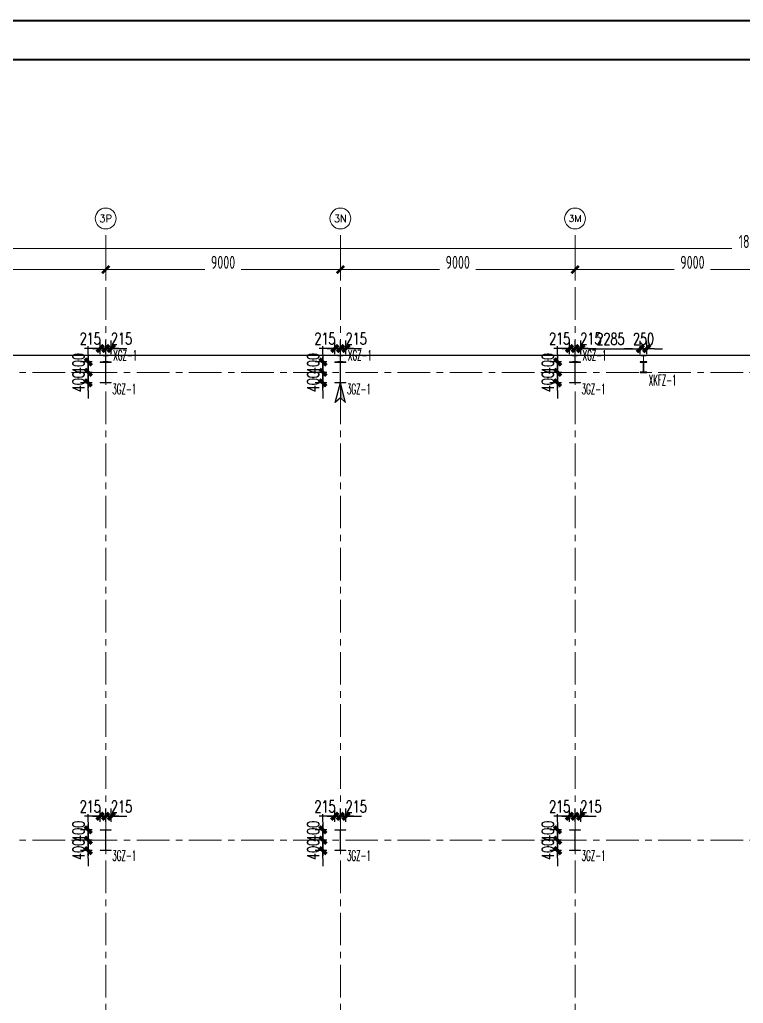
# Model space of a CAD drawing. Extents: x -1201378 to 2367219, y -619313 to 244905.
# Drawn here: x 95943 to 123695, y -207656 to -169915 of the extents above; entities that cross this region are included whole.
import ezdxf
from ezdxf.enums import TextEntityAlignment as Align

# ---------------------------------------------------------------- set-up
doc = ezdxf.new("R2010")
doc.units = 0
doc.header["$LTSCALE"] = 1000
doc.linetypes.add('CENTER', pattern=[2, 1.25, -0.25, 0.25, -0.25])
doc.linetypes.add('HIDDEN', pattern=[0.375, 0.25, -0.125])
doc.layers.get('0').update_dxf_attribs({"linetype": 'CONTINUOUS'})
doc.layers.get('Defpoints').update_dxf_attribs({"linetype": 'CONTINUOUS'})
for name, color, linetype in [('0-cxFrame', 155, 'CONTINUOUS'), ('A-AXIS-DP', 126, 'CONTINUOUS'), ('A-WINDOW', 140, 'CONTINUOUS'), ('S-CJGC', 5, 'CONTINUOUS'), ('S-DIMZ', 115, 'CONTINUOUS'), ('S-SGJ', 21, 'CONTINUOUS'), ('S-SHAPE2', 165, 'HIDDEN')]:
    doc.layers.add(name, color=color, linetype=linetype)
for name, color, linetype, lineweight in [('0-cxText', 131, 'CONTINUOUS', 25), ('S-axis', 111, 'CONTINUOUS', 0), ('S-col', 2, 'CONTINUOUS', 0), ('S-dote', 5, 'CENTER', 0)]:
    doc.layers.add(name, color=color, linetype=linetype, lineweight=lineweight)
doc.styles.add('_TCH_AXIS', font='COMPLEX', dxfattribs={"bigfont": 'GBCBIG'})
doc.styles.add('cx_tuming', font='simhei.ttf')
doc.styles.add('cx_tuqian1', font='')
doc.styles.add('SS1', font='tj-romans1.shx', dxfattribs={"width": 0.7, "bigfont": 'tj-hztxt1.shx'})
doc.styles.add('TSSD_Dimension', font='tssdeng.shx', dxfattribs={"width": 0.7, "bigfont": 'hztxt.shx'})
doc.styles.add('黑体', font='simhei.ttf', dxfattribs={"width": 0.8})
doc.styles.get('cx_tuqian1').set_extended_font_data('SimSun')
doc.dimstyles.new('S-150-ARCHI', dxfattribs={"dimscale": 150, "dimtxt": 3, "dimasz": 2, "dimexe": 2, "dimexo": 2, "dimgap": 1, "dimtad": 1, "dimdec": 0, "dimzin": 0, "dimdsep": 46, "dimtxsty": 'SS1', "dimblk1": 'TT', "dimblk2": 'TT', "dimsah": 1, "dimcen": 1, "dimclrd": 256, "dimclre": 256, "dimclrt": 256, "dimadec": 0, "dimazin": 0, "dimtfac": 1, "dimtdec": 0, "dimtix": 1, "dimtmove": 2, "dimatfit": 0, "dimldrblk": 'TT', "dimfxl": 2, "dimtolj": 1, "dimtzin": 0, "dimarcsym": 0})
doc.dimstyles.new('TSSD_200_200', dxfattribs={"dimtxt": 500, "dimasz": 200, "dimexe": 200, "dimexo": 500, "dimgap": 200, "dimtad": 1, "dimdec": 0, "dimzin": 0, "dimdsep": 46, "dimtxsty": 'TSSD_Dimension', "dimblk": 'ARCHTICK', "dimcen": 0, "dimdle": 200, "dimclrt": 7, "dimadec": 0, "dimazin": 0, "dimtfac": 1, "dimtdec": 0, "dimtix": 1, "dimtmove": 2, "dimatfit": 3, "dimfxl": 1, "dimtolj": 1, "dimtzin": 0, "dimarcsym": 0})

# ---------------------------------------------------------------- blocks, each defined once
blk = doc.blocks.new('w42343243')
at = {"layer": 'S-col'}
blk.add_lwpolyline([(-165069, 621020), (-164639, 621020), (-164639, 621002), (-164848, 621002), (-164848, 620238), (-164639, 620238), (-164639, 620220), (-165069, 620220), (-165069, 620238), (-164860, 620238), (-164860, 621002), (-165069, 621002)], close=True, dxfattribs=at)
blk = doc.blocks.new('42343')
at = {"layer": 'A-WINDOW'}
for p in [(-81000, 100), (-72000, 100), (-63000, 100), (-81000, -17850), (-72000, -17850), (-63000, -17850)]:
    blk.add_blockref('w42343243', p, dxfattribs=at)
blk = doc.blocks.new('_ArchTick')
at = {"color": 0, "linetype": 'ByBlock', "const_width": 0.5}
blk.add_lwpolyline([(-0.71, -0.71), (0.71, 0.71)], dxfattribs=at)
blk = doc.blocks.new('*D468')
at = {"layer": 'Defpoints', "color": 0, "transparency": 16777216}
for p in [(-200758, -279500), (-209758, -280358), (-200758, -280358)]:
    blk.add_point(p, dxfattribs=at)
at = {"layer": 'S-axis', "color": 0, "lineweight": -2, "transparency": 16777216}
for p, q in [((-209958, -279500), (-205957, -279500)), ((-209758, -279858), (-209758, -279300)), ((-200558, -279500), (-204560, -279500)), ((-200758, -279858), (-200758, -279300))]:
    blk.add_line(p, q, dxfattribs=at)
at = {"layer": 'S-axis', "color": 0, "lineweight": -2, "transparency": 16777216, "xscale": 200, "yscale": 200, "zscale": 200, "rotation": 180}
blk.add_blockref('_ArchTick', (-209758, -279500), dxfattribs=at)
at = {"layer": 'S-axis', "color": 0, "lineweight": -2, "transparency": 16777216, "xscale": 200, "yscale": 200, "zscale": 200}
blk.add_blockref('_ArchTick', (-200758, -279500), dxfattribs=at)
at = {"layer": 'S-axis', "color": 7, "transparency": 16777216, "insert": (-205258, -279225), "char_height": 500, "attachment_point": 5, "style": 'TSSD_Dimension'}
blk.add_mtext('\\A1;9000', dxfattribs=at)
blk = doc.blocks.new('*D469')
at = {"layer": 'Defpoints', "color": 0, "transparency": 16777216}
for p in [(-191758, -279500), (-200758, -280358), (-191758, -280358)]:
    blk.add_point(p, dxfattribs=at)
at = {"layer": 'S-axis', "color": 0, "lineweight": -2, "transparency": 16777216}
for p, q in [((-200958, -279500), (-196957, -279500)), ((-200758, -279858), (-200758, -279300)), ((-191558, -279500), (-195560, -279500)), ((-191758, -279858), (-191758, -279300))]:
    blk.add_line(p, q, dxfattribs=at)
at = {"layer": 'S-axis', "color": 0, "lineweight": -2, "transparency": 16777216, "xscale": 200, "yscale": 200, "zscale": 200, "rotation": 180}
blk.add_blockref('_ArchTick', (-200758, -279500), dxfattribs=at)
at = {"layer": 'S-axis', "color": 0, "lineweight": -2, "transparency": 16777216, "xscale": 200, "yscale": 200, "zscale": 200}
blk.add_blockref('_ArchTick', (-191758, -279500), dxfattribs=at)
at = {"layer": 'S-axis', "color": 7, "transparency": 16777216, "insert": (-196258, -279225), "char_height": 500, "attachment_point": 5, "style": 'TSSD_Dimension'}
blk.add_mtext('\\A1;9000', dxfattribs=at)
blk = doc.blocks.new('*D470')
at = {"layer": 'Defpoints', "color": 0, "transparency": 16777216}
for p in [(-182758, -279500), (-191758, -280358), (-182758, -280358)]:
    blk.add_point(p, dxfattribs=at)
at = {"layer": 'S-axis', "color": 0, "lineweight": -2, "transparency": 16777216}
for p, q in [((-191958, -279500), (-187957, -279500)), ((-191758, -279858), (-191758, -279300)), ((-182558, -279500), (-186560, -279500)), ((-182758, -279858), (-182758, -279300))]:
    blk.add_line(p, q, dxfattribs=at)
at = {"layer": 'S-axis', "color": 0, "lineweight": -2, "transparency": 16777216, "xscale": 200, "yscale": 200, "zscale": 200, "rotation": 180}
blk.add_blockref('_ArchTick', (-191758, -279500), dxfattribs=at)
at = {"layer": 'S-axis', "color": 0, "lineweight": -2, "transparency": 16777216, "xscale": 200, "yscale": 200, "zscale": 200}
blk.add_blockref('_ArchTick', (-182758, -279500), dxfattribs=at)
at = {"layer": 'S-axis', "color": 7, "transparency": 16777216, "insert": (-187258, -279225), "char_height": 500, "attachment_point": 5, "style": 'TSSD_Dimension'}
blk.add_mtext('\\A1;9000', dxfattribs=at)
blk = doc.blocks.new('*D471')
at = {"layer": 'Defpoints', "color": 0, "transparency": 16777216}
for p in [(-173758, -279500), (-182758, -280358), (-173758, -280358)]:
    blk.add_point(p, dxfattribs=at)
at = {"layer": 'S-axis', "color": 0, "lineweight": -2, "transparency": 16777216}
for p, q in [((-182958, -279500), (-178957, -279500)), ((-182758, -279858), (-182758, -279300)), ((-173558, -279500), (-177560, -279500)), ((-173758, -279858), (-173758, -279300))]:
    blk.add_line(p, q, dxfattribs=at)
at = {"layer": 'S-axis', "color": 0, "lineweight": -2, "transparency": 16777216, "xscale": 200, "yscale": 200, "zscale": 200, "rotation": 180}
blk.add_blockref('_ArchTick', (-182758, -279500), dxfattribs=at)
at = {"layer": 'S-axis', "color": 0, "lineweight": -2, "transparency": 16777216, "xscale": 200, "yscale": 200, "zscale": 200}
blk.add_blockref('_ArchTick', (-173758, -279500), dxfattribs=at)
at = {"layer": 'S-axis', "color": 7, "transparency": 16777216, "insert": (-178258, -279225), "char_height": 500, "attachment_point": 5, "style": 'TSSD_Dimension'}
blk.add_mtext('\\A1;9000', dxfattribs=at)
blk = doc.blocks.new('*D483')
at = {"layer": 'Defpoints', "color": 0, "transparency": 16777216}
for p in [(-82958, -278700), (-268658, -280258), (-82958, -280258)]:
    blk.add_point(p, dxfattribs=at)
at = {"layer": 'S-axis', "color": 0, "lineweight": -2, "transparency": 16777216}
for p, q in [((-268658, -279758), (-268658, -278500)), ((-82958, -279758), (-82958, -278500)), ((-268858, -278700), (-176749, -278700)), ((-82758, -278700), (-174868, -278700))]:
    blk.add_line(p, q, dxfattribs=at)
at = {"layer": 'S-axis', "color": 0, "lineweight": -2, "transparency": 16777216, "xscale": 200, "yscale": 200, "zscale": 200, "rotation": 180}
blk.add_blockref('_ArchTick', (-268658, -278700), dxfattribs=at)
at = {"layer": 'S-axis', "color": 0, "lineweight": -2, "transparency": 16777216, "xscale": 200, "yscale": 200, "zscale": 200}
blk.add_blockref('_ArchTick', (-82958, -278700), dxfattribs=at)
at = {"layer": 'S-axis', "color": 7, "transparency": 16777216, "insert": (-175808, -278425), "char_height": 500, "attachment_point": 5, "style": 'TSSD_Dimension'}
blk.add_mtext('\\A1;185700', dxfattribs=at)
blk = doc.blocks.new('TK22.A0 L(Dragon)')
at = {"layer": '0-cxFrame', "color": 7, "const_width": 0.5}
blk.add_lwpolyline([(0, 0), (-1486, 0), (-1486, 841), (0, 841)], close=True, dxfattribs=at)
at = {"layer": '0-cxFrame', "const_width": 0.5}
blk.add_lwpolyline([(-80, 10), (-1466, 10), (-1466, 831), (-80, 831)], close=True, dxfattribs=at)
at = {"style": '黑体', "flags": 4}
blk.add_attdef('图幅', text='', height=3.3, dxfattribs=at).set_placement((-40, 3), align=Align.RIGHT)
at = {"layer": '0-cxText', "flags": 4}
for tag, height, style, p in [('建设单位', 3.5, 'cx_tuming', (-45, 240)), ('项目名称', 3.5, 'cx_tuming', (-45, 210)), ('子项名称', 3.5, 'cx_tuming', (-45, 180)), ('工程编号', 3.3, 'cx_tuqian1', (-35, 165)), ('图名1', 3.5, 'cx_tuming', (-45, 87)), ('图名2', 3.5, 'cx_tuming', (-45, 79)), ('图名3', 3.5, 'cx_tuming', (-45, 71)), ('出图日期', 3.3, 'cx_tuqian1', (-39, 60)), ('专业', 3.3, 'cx_tuqian1', (-55, 52)), ('图号', 3.3, 'cx_tuqian1', (-55, 44)), ('版次', 3.3, 'cx_tuqian1', (-20, 44))]:
    blk.add_attdef(tag, text='', height=height, dxfattribs=dict(at, style=style)).set_placement(p, align=Align.MIDDLE)
at = {"layer": 'Defpoints', "color": 6, "flags": 4}
for tag, height, style, p in [('tufu', 3.3, '黑体', (-12, 12)), ('dwfname', 4, 'cx_tuqian1', (-80, 3))]:
    blk.add_attdef(tag, text='', height=height, dxfattribs=dict(at, style=style)).set_placement(p, align=Align.RIGHT)
blk = doc.blocks.new('TT')
blk.add_line((-0.97, 0), (0.97, 0))
at = {"const_width": 0.45}
blk.add_lwpolyline([(-0.44, -0.44), (0.44, 0.44)], dxfattribs=at)
blk = doc.blocks.new('*D4112')
at = {"layer": 'Defpoints', "color": 0, "transparency": 16777216}
for p in [(99242, -200480), (99242, -200998), (99457, -200998)]:
    blk.add_point(p, dxfattribs=at)
at = {"layer": 'S-DIMZ', "lineweight": -2, "transparency": 16777216}
for p, q in [((99242, -200698), (99242, -200180)), ((99457, -200698), (99457, -200180)), ((98942, -200480), (98642, -200480)), ((99457, -200480), (99242, -200480)), ((99757, -200480), (100057, -200480))]:
    blk.add_line(p, q, dxfattribs=at)
at = {"layer": 'S-DIMZ', "lineweight": -2, "transparency": 16777216, "xscale": 300, "yscale": 300, "zscale": 300}
blk.add_blockref('TT', (99242, -200480), dxfattribs=at)
at = {"layer": 'S-DIMZ', "lineweight": -2, "transparency": 16777216, "xscale": 300, "yscale": 300, "zscale": 300, "rotation": 180}
blk.add_blockref('TT', (99457, -200480), dxfattribs=at)
at = {"layer": 'S-DIMZ', "transparency": 16777216, "insert": (99850, -200105), "char_height": 450, "attachment_point": 5, "style": 'SS1'}
blk.add_mtext('\\A1;215', dxfattribs=at)
blk = doc.blocks.new('*D4113')
at = {"layer": 'Defpoints', "color": 0, "transparency": 16777216}
for p in [(99027, -200480), (99027, -200998), (99242, -200998)]:
    blk.add_point(p, dxfattribs=at)
at = {"layer": 'S-DIMZ', "lineweight": -2, "transparency": 16777216}
for p, q in [((99027, -200698), (99027, -200180)), ((99242, -200698), (99242, -200180)), ((98727, -200480), (98427, -200480)), ((99242, -200480), (99027, -200480)), ((99542, -200480), (99842, -200480))]:
    blk.add_line(p, q, dxfattribs=at)
at = {"layer": 'S-DIMZ', "lineweight": -2, "transparency": 16777216, "xscale": 300, "yscale": 300, "zscale": 300}
blk.add_blockref('TT', (99027, -200480), dxfattribs=at)
at = {"layer": 'S-DIMZ', "lineweight": -2, "transparency": 16777216, "xscale": 300, "yscale": 300, "zscale": 300, "rotation": 180}
blk.add_blockref('TT', (99242, -200480), dxfattribs=at)
at = {"layer": 'S-DIMZ', "transparency": 16777216, "insert": (98651, -200105), "char_height": 450, "attachment_point": 5, "style": 'SS1'}
blk.add_mtext('\\A1;215', dxfattribs=at)
blk = doc.blocks.new('*D4114')
at = {"layer": 'Defpoints', "color": 0, "transparency": 16777216}
for p in [(99027, -200998), (98573, -201398), (99027, -201398)]:
    blk.add_point(p, dxfattribs=at)
at = {"layer": 'S-DIMZ', "lineweight": -2, "transparency": 16777216}
for p, q in [((98573, -200698), (98573, -200398)), ((98727, -200998), (98273, -200998)), ((98573, -200998), (98573, -201398)), ((98727, -201398), (98273, -201398)), ((98573, -201698), (98573, -201998))]:
    blk.add_line(p, q, dxfattribs=at)
at = {"layer": 'S-DIMZ', "lineweight": -2, "transparency": 16777216, "xscale": 300, "yscale": 300, "zscale": 300}
for p, rotation in [((98573, -200998), 270), ((98573, -201398), 90)]:
    blk.add_blockref('TT', p, dxfattribs=dict(at, rotation=rotation))
at = {"layer": 'S-DIMZ', "transparency": 16777216, "insert": (98198, -201058), "char_height": 450, "attachment_point": 5, "rotation": 90, "style": 'SS1'}
blk.add_mtext('\\A1;400', dxfattribs=at)
blk = doc.blocks.new('*D4115')
at = {"layer": 'Defpoints', "color": 0, "transparency": 16777216}
for p in [(99027, -201398), (98573, -201798), (99027, -201798)]:
    blk.add_point(p, dxfattribs=at)
at = {"layer": 'S-DIMZ', "lineweight": -2, "transparency": 16777216}
for p, q in [((98573, -201098), (98573, -200798)), ((98727, -201398), (98273, -201398)), ((98573, -201398), (98573, -201798)), ((98727, -201798), (98273, -201798)), ((98573, -202098), (98573, -202398))]:
    blk.add_line(p, q, dxfattribs=at)
at = {"layer": 'S-DIMZ', "lineweight": -2, "transparency": 16777216, "xscale": 300, "yscale": 300, "zscale": 300}
for p, rotation in [((98573, -201398), 270), ((98573, -201798), 90)]:
    blk.add_blockref('TT', p, dxfattribs=dict(at, rotation=rotation))
at = {"layer": 'S-DIMZ', "transparency": 16777216, "insert": (98198, -201752), "char_height": 450, "attachment_point": 5, "rotation": 90, "style": 'SS1'}
blk.add_mtext('\\A1;400', dxfattribs=at)
blk = doc.blocks.new('*D4116')
at = {"layer": 'Defpoints', "color": 0, "transparency": 16777216}
for p in [(108242, -200480), (108242, -200998), (108457, -200998)]:
    blk.add_point(p, dxfattribs=at)
at = {"layer": 'S-DIMZ', "lineweight": -2, "transparency": 16777216}
for p, q in [((108242, -200698), (108242, -200180)), ((108457, -200698), (108457, -200180)), ((107942, -200480), (107642, -200480)), ((108457, -200480), (108242, -200480)), ((108757, -200480), (109057, -200480))]:
    blk.add_line(p, q, dxfattribs=at)
at = {"layer": 'S-DIMZ', "lineweight": -2, "transparency": 16777216, "xscale": 300, "yscale": 300, "zscale": 300}
blk.add_blockref('TT', (108242, -200480), dxfattribs=at)
at = {"layer": 'S-DIMZ', "lineweight": -2, "transparency": 16777216, "xscale": 300, "yscale": 300, "zscale": 300, "rotation": 180}
blk.add_blockref('TT', (108457, -200480), dxfattribs=at)
at = {"layer": 'S-DIMZ', "transparency": 16777216, "insert": (108850, -200105), "char_height": 450, "attachment_point": 5, "style": 'SS1'}
blk.add_mtext('\\A1;215', dxfattribs=at)
blk = doc.blocks.new('*D4117')
at = {"layer": 'Defpoints', "color": 0, "transparency": 16777216}
for p in [(108027, -200480), (108027, -200998), (108242, -200998)]:
    blk.add_point(p, dxfattribs=at)
at = {"layer": 'S-DIMZ', "lineweight": -2, "transparency": 16777216}
for p, q in [((108027, -200698), (108027, -200180)), ((108242, -200698), (108242, -200180)), ((107727, -200480), (107427, -200480)), ((108242, -200480), (108027, -200480)), ((108542, -200480), (108842, -200480))]:
    blk.add_line(p, q, dxfattribs=at)
at = {"layer": 'S-DIMZ', "lineweight": -2, "transparency": 16777216, "xscale": 300, "yscale": 300, "zscale": 300}
blk.add_blockref('TT', (108027, -200480), dxfattribs=at)
at = {"layer": 'S-DIMZ', "lineweight": -2, "transparency": 16777216, "xscale": 300, "yscale": 300, "zscale": 300, "rotation": 180}
blk.add_blockref('TT', (108242, -200480), dxfattribs=at)
at = {"layer": 'S-DIMZ', "transparency": 16777216, "insert": (107651, -200105), "char_height": 450, "attachment_point": 5, "style": 'SS1'}
blk.add_mtext('\\A1;215', dxfattribs=at)
blk = doc.blocks.new('*D4118')
at = {"layer": 'Defpoints', "color": 0, "transparency": 16777216}
for p in [(108027, -200998), (107573, -201398), (108027, -201398)]:
    blk.add_point(p, dxfattribs=at)
at = {"layer": 'S-DIMZ', "lineweight": -2, "transparency": 16777216}
for p, q in [((107573, -200698), (107573, -200398)), ((107727, -200998), (107273, -200998)), ((107573, -200998), (107573, -201398)), ((107727, -201398), (107273, -201398)), ((107573, -201698), (107573, -201998))]:
    blk.add_line(p, q, dxfattribs=at)
at = {"layer": 'S-DIMZ', "lineweight": -2, "transparency": 16777216, "xscale": 300, "yscale": 300, "zscale": 300}
for p, rotation in [((107573, -200998), 270), ((107573, -201398), 90)]:
    blk.add_blockref('TT', p, dxfattribs=dict(at, rotation=rotation))
at = {"layer": 'S-DIMZ', "transparency": 16777216, "insert": (107198, -201058), "char_height": 450, "attachment_point": 5, "rotation": 90, "style": 'SS1'}
blk.add_mtext('\\A1;400', dxfattribs=at)
blk = doc.blocks.new('*D4119')
at = {"layer": 'Defpoints', "color": 0, "transparency": 16777216}
for p in [(108027, -201398), (107573, -201798), (108027, -201798)]:
    blk.add_point(p, dxfattribs=at)
at = {"layer": 'S-DIMZ', "lineweight": -2, "transparency": 16777216}
for p, q in [((107573, -201098), (107573, -200798)), ((107727, -201398), (107273, -201398)), ((107573, -201398), (107573, -201798)), ((107727, -201798), (107273, -201798)), ((107573, -202098), (107573, -202398))]:
    blk.add_line(p, q, dxfattribs=at)
at = {"layer": 'S-DIMZ', "lineweight": -2, "transparency": 16777216, "xscale": 300, "yscale": 300, "zscale": 300}
for p, rotation in [((107573, -201398), 270), ((107573, -201798), 90)]:
    blk.add_blockref('TT', p, dxfattribs=dict(at, rotation=rotation))
at = {"layer": 'S-DIMZ', "transparency": 16777216, "insert": (107198, -201752), "char_height": 450, "attachment_point": 5, "rotation": 90, "style": 'SS1'}
blk.add_mtext('\\A1;400', dxfattribs=at)
blk = doc.blocks.new('*D4120')
at = {"layer": 'Defpoints', "color": 0, "transparency": 16777216}
for p in [(117242, -200480), (117242, -200998), (117457, -200998)]:
    blk.add_point(p, dxfattribs=at)
at = {"layer": 'S-DIMZ', "lineweight": -2, "transparency": 16777216}
for p, q in [((117242, -200698), (117242, -200180)), ((117457, -200698), (117457, -200180)), ((116942, -200480), (116642, -200480)), ((117457, -200480), (117242, -200480)), ((117757, -200480), (118057, -200480))]:
    blk.add_line(p, q, dxfattribs=at)
at = {"layer": 'S-DIMZ', "lineweight": -2, "transparency": 16777216, "xscale": 300, "yscale": 300, "zscale": 300}
blk.add_blockref('TT', (117242, -200480), dxfattribs=at)
at = {"layer": 'S-DIMZ', "lineweight": -2, "transparency": 16777216, "xscale": 300, "yscale": 300, "zscale": 300, "rotation": 180}
blk.add_blockref('TT', (117457, -200480), dxfattribs=at)
at = {"layer": 'S-DIMZ', "transparency": 16777216, "insert": (117850, -200105), "char_height": 450, "attachment_point": 5, "style": 'SS1'}
blk.add_mtext('\\A1;215', dxfattribs=at)
blk = doc.blocks.new('*D4121')
at = {"layer": 'Defpoints', "color": 0, "transparency": 16777216}
for p in [(117027, -200480), (117027, -200998), (117242, -200998)]:
    blk.add_point(p, dxfattribs=at)
at = {"layer": 'S-DIMZ', "lineweight": -2, "transparency": 16777216}
for p, q in [((117027, -200698), (117027, -200180)), ((117242, -200698), (117242, -200180)), ((116727, -200480), (116427, -200480)), ((117242, -200480), (117027, -200480)), ((117542, -200480), (117842, -200480))]:
    blk.add_line(p, q, dxfattribs=at)
at = {"layer": 'S-DIMZ', "lineweight": -2, "transparency": 16777216, "xscale": 300, "yscale": 300, "zscale": 300}
blk.add_blockref('TT', (117027, -200480), dxfattribs=at)
at = {"layer": 'S-DIMZ', "lineweight": -2, "transparency": 16777216, "xscale": 300, "yscale": 300, "zscale": 300, "rotation": 180}
blk.add_blockref('TT', (117242, -200480), dxfattribs=at)
at = {"layer": 'S-DIMZ', "transparency": 16777216, "insert": (116651, -200105), "char_height": 450, "attachment_point": 5, "style": 'SS1'}
blk.add_mtext('\\A1;215', dxfattribs=at)
blk = doc.blocks.new('*D4122')
at = {"layer": 'Defpoints', "color": 0, "transparency": 16777216}
for p in [(117027, -200998), (116573, -201398), (117027, -201398)]:
    blk.add_point(p, dxfattribs=at)
at = {"layer": 'S-DIMZ', "lineweight": -2, "transparency": 16777216}
for p, q in [((116573, -200698), (116573, -200398)), ((116727, -200998), (116273, -200998)), ((116573, -200998), (116573, -201398)), ((116727, -201398), (116273, -201398)), ((116573, -201698), (116573, -201998))]:
    blk.add_line(p, q, dxfattribs=at)
at = {"layer": 'S-DIMZ', "lineweight": -2, "transparency": 16777216, "xscale": 300, "yscale": 300, "zscale": 300}
for p, rotation in [((116573, -200998), 270), ((116573, -201398), 90)]:
    blk.add_blockref('TT', p, dxfattribs=dict(at, rotation=rotation))
at = {"layer": 'S-DIMZ', "transparency": 16777216, "insert": (116198, -201058), "char_height": 450, "attachment_point": 5, "rotation": 90, "style": 'SS1'}
blk.add_mtext('\\A1;400', dxfattribs=at)
blk = doc.blocks.new('*D4123')
at = {"layer": 'Defpoints', "color": 0, "transparency": 16777216}
for p in [(117027, -201398), (116573, -201798), (117027, -201798)]:
    blk.add_point(p, dxfattribs=at)
at = {"layer": 'S-DIMZ', "lineweight": -2, "transparency": 16777216}
for p, q in [((116573, -201098), (116573, -200798)), ((116727, -201398), (116273, -201398)), ((116573, -201398), (116573, -201798)), ((116727, -201798), (116273, -201798)), ((116573, -202098), (116573, -202398))]:
    blk.add_line(p, q, dxfattribs=at)
at = {"layer": 'S-DIMZ', "lineweight": -2, "transparency": 16777216, "xscale": 300, "yscale": 300, "zscale": 300}
for p, rotation in [((116573, -201398), 270), ((116573, -201798), 90)]:
    blk.add_blockref('TT', p, dxfattribs=dict(at, rotation=rotation))
at = {"layer": 'S-DIMZ', "transparency": 16777216, "insert": (116198, -201752), "char_height": 450, "attachment_point": 5, "rotation": 90, "style": 'SS1'}
blk.add_mtext('\\A1;400', dxfattribs=at)
blk = doc.blocks.new('*D4188')
at = {"layer": 'Defpoints', "color": 0, "transparency": 16777216}
for p in [(99242, -182530), (99242, -183048), (99457, -183048)]:
    blk.add_point(p, dxfattribs=at)
at = {"layer": 'S-DIMZ', "lineweight": -2, "transparency": 16777216}
for p, q in [((99242, -182748), (99242, -182230)), ((99457, -182748), (99457, -182230)), ((98942, -182530), (98642, -182530)), ((99457, -182530), (99242, -182530)), ((99757, -182530), (100057, -182530))]:
    blk.add_line(p, q, dxfattribs=at)
at = {"layer": 'S-DIMZ', "lineweight": -2, "transparency": 16777216, "xscale": 300, "yscale": 300, "zscale": 300}
blk.add_blockref('TT', (99242, -182530), dxfattribs=at)
at = {"layer": 'S-DIMZ', "lineweight": -2, "transparency": 16777216, "xscale": 300, "yscale": 300, "zscale": 300, "rotation": 180}
blk.add_blockref('TT', (99457, -182530), dxfattribs=at)
at = {"layer": 'S-DIMZ', "transparency": 16777216, "insert": (99850, -182155), "char_height": 450, "attachment_point": 5, "style": 'SS1'}
blk.add_mtext('\\A1;215', dxfattribs=at)
blk = doc.blocks.new('*D4189')
at = {"layer": 'Defpoints', "color": 0, "transparency": 16777216}
for p in [(99027, -182530), (99027, -183048), (99242, -183048)]:
    blk.add_point(p, dxfattribs=at)
at = {"layer": 'S-DIMZ', "lineweight": -2, "transparency": 16777216}
for p, q in [((99027, -182748), (99027, -182230)), ((99242, -182748), (99242, -182230)), ((98727, -182530), (98427, -182530)), ((99242, -182530), (99027, -182530)), ((99542, -182530), (99842, -182530))]:
    blk.add_line(p, q, dxfattribs=at)
at = {"layer": 'S-DIMZ', "lineweight": -2, "transparency": 16777216, "xscale": 300, "yscale": 300, "zscale": 300}
blk.add_blockref('TT', (99027, -182530), dxfattribs=at)
at = {"layer": 'S-DIMZ', "lineweight": -2, "transparency": 16777216, "xscale": 300, "yscale": 300, "zscale": 300, "rotation": 180}
blk.add_blockref('TT', (99242, -182530), dxfattribs=at)
at = {"layer": 'S-DIMZ', "transparency": 16777216, "insert": (98651, -182155), "char_height": 450, "attachment_point": 5, "style": 'SS1'}
blk.add_mtext('\\A1;215', dxfattribs=at)
blk = doc.blocks.new('*D4190')
at = {"layer": 'Defpoints', "color": 0, "transparency": 16777216}
for p in [(99027, -183048), (98573, -183448), (99027, -183448)]:
    blk.add_point(p, dxfattribs=at)
at = {"layer": 'S-DIMZ', "lineweight": -2, "transparency": 16777216}
for p, q in [((98573, -182748), (98573, -182448)), ((98727, -183048), (98273, -183048)), ((98573, -183048), (98573, -183448)), ((98727, -183448), (98273, -183448)), ((98573, -183748), (98573, -184048))]:
    blk.add_line(p, q, dxfattribs=at)
at = {"layer": 'S-DIMZ', "lineweight": -2, "transparency": 16777216, "xscale": 300, "yscale": 300, "zscale": 300}
for p, rotation in [((98573, -183048), 270), ((98573, -183448), 90)]:
    blk.add_blockref('TT', p, dxfattribs=dict(at, rotation=rotation))
at = {"layer": 'S-DIMZ', "transparency": 16777216, "insert": (98198, -183108), "char_height": 450, "attachment_point": 5, "rotation": 90, "style": 'SS1'}
blk.add_mtext('\\A1;400', dxfattribs=at)
blk = doc.blocks.new('*D4191')
at = {"layer": 'Defpoints', "color": 0, "transparency": 16777216}
for p in [(99027, -183448), (98573, -183848), (99027, -183848)]:
    blk.add_point(p, dxfattribs=at)
at = {"layer": 'S-DIMZ', "lineweight": -2, "transparency": 16777216}
for p, q in [((98573, -183148), (98573, -182848)), ((98727, -183448), (98273, -183448)), ((98573, -183448), (98573, -183848)), ((98727, -183848), (98273, -183848)), ((98573, -184148), (98573, -184448))]:
    blk.add_line(p, q, dxfattribs=at)
at = {"layer": 'S-DIMZ', "lineweight": -2, "transparency": 16777216, "xscale": 300, "yscale": 300, "zscale": 300}
for p, rotation in [((98573, -183448), 270), ((98573, -183848), 90)]:
    blk.add_blockref('TT', p, dxfattribs=dict(at, rotation=rotation))
at = {"layer": 'S-DIMZ', "transparency": 16777216, "insert": (98198, -183802), "char_height": 450, "attachment_point": 5, "rotation": 90, "style": 'SS1'}
blk.add_mtext('\\A1;400', dxfattribs=at)
blk = doc.blocks.new('*D4192')
at = {"layer": 'Defpoints', "color": 0, "transparency": 16777216}
for p in [(108242, -182530), (108242, -183048), (108457, -183048)]:
    blk.add_point(p, dxfattribs=at)
at = {"layer": 'S-DIMZ', "lineweight": -2, "transparency": 16777216}
for p, q in [((108242, -182748), (108242, -182230)), ((108457, -182748), (108457, -182230)), ((107942, -182530), (107642, -182530)), ((108457, -182530), (108242, -182530)), ((108757, -182530), (109057, -182530))]:
    blk.add_line(p, q, dxfattribs=at)
at = {"layer": 'S-DIMZ', "lineweight": -2, "transparency": 16777216, "xscale": 300, "yscale": 300, "zscale": 300}
blk.add_blockref('TT', (108242, -182530), dxfattribs=at)
at = {"layer": 'S-DIMZ', "lineweight": -2, "transparency": 16777216, "xscale": 300, "yscale": 300, "zscale": 300, "rotation": 180}
blk.add_blockref('TT', (108457, -182530), dxfattribs=at)
at = {"layer": 'S-DIMZ', "transparency": 16777216, "insert": (108850, -182155), "char_height": 450, "attachment_point": 5, "style": 'SS1'}
blk.add_mtext('\\A1;215', dxfattribs=at)
blk = doc.blocks.new('*D4193')
at = {"layer": 'Defpoints', "color": 0, "transparency": 16777216}
for p in [(108027, -182530), (108027, -183048), (108242, -183048)]:
    blk.add_point(p, dxfattribs=at)
at = {"layer": 'S-DIMZ', "lineweight": -2, "transparency": 16777216}
for p, q in [((108027, -182748), (108027, -182230)), ((108242, -182748), (108242, -182230)), ((107727, -182530), (107427, -182530)), ((108242, -182530), (108027, -182530)), ((108542, -182530), (108842, -182530))]:
    blk.add_line(p, q, dxfattribs=at)
at = {"layer": 'S-DIMZ', "lineweight": -2, "transparency": 16777216, "xscale": 300, "yscale": 300, "zscale": 300}
blk.add_blockref('TT', (108027, -182530), dxfattribs=at)
at = {"layer": 'S-DIMZ', "lineweight": -2, "transparency": 16777216, "xscale": 300, "yscale": 300, "zscale": 300, "rotation": 180}
blk.add_blockref('TT', (108242, -182530), dxfattribs=at)
at = {"layer": 'S-DIMZ', "transparency": 16777216, "insert": (107651, -182155), "char_height": 450, "attachment_point": 5, "style": 'SS1'}
blk.add_mtext('\\A1;215', dxfattribs=at)
blk = doc.blocks.new('*D4194')
at = {"layer": 'Defpoints', "color": 0, "transparency": 16777216}
for p in [(108027, -183048), (107573, -183448), (108027, -183448)]:
    blk.add_point(p, dxfattribs=at)
at = {"layer": 'S-DIMZ', "lineweight": -2, "transparency": 16777216}
for p, q in [((107573, -182748), (107573, -182448)), ((107727, -183048), (107273, -183048)), ((107573, -183048), (107573, -183448)), ((107727, -183448), (107273, -183448)), ((107573, -183748), (107573, -184048))]:
    blk.add_line(p, q, dxfattribs=at)
at = {"layer": 'S-DIMZ', "lineweight": -2, "transparency": 16777216, "xscale": 300, "yscale": 300, "zscale": 300}
for p, rotation in [((107573, -183048), 270), ((107573, -183448), 90)]:
    blk.add_blockref('TT', p, dxfattribs=dict(at, rotation=rotation))
at = {"layer": 'S-DIMZ', "transparency": 16777216, "insert": (107198, -183108), "char_height": 450, "attachment_point": 5, "rotation": 90, "style": 'SS1'}
blk.add_mtext('\\A1;400', dxfattribs=at)
blk = doc.blocks.new('*D4195')
at = {"layer": 'Defpoints', "color": 0, "transparency": 16777216}
for p in [(108027, -183448), (107573, -183848), (108027, -183848)]:
    blk.add_point(p, dxfattribs=at)
at = {"layer": 'S-DIMZ', "lineweight": -2, "transparency": 16777216}
for p, q in [((107573, -183148), (107573, -182848)), ((107727, -183448), (107273, -183448)), ((107573, -183448), (107573, -183848)), ((107727, -183848), (107273, -183848)), ((107573, -184148), (107573, -184448))]:
    blk.add_line(p, q, dxfattribs=at)
at = {"layer": 'S-DIMZ', "lineweight": -2, "transparency": 16777216, "xscale": 300, "yscale": 300, "zscale": 300}
for p, rotation in [((107573, -183448), 270), ((107573, -183848), 90)]:
    blk.add_blockref('TT', p, dxfattribs=dict(at, rotation=rotation))
at = {"layer": 'S-DIMZ', "transparency": 16777216, "insert": (107198, -183802), "char_height": 450, "attachment_point": 5, "rotation": 90, "style": 'SS1'}
blk.add_mtext('\\A1;400', dxfattribs=at)
blk = doc.blocks.new('*D4196')
at = {"layer": 'Defpoints', "color": 0, "transparency": 16777216}
for p in [(117242, -182530), (117242, -183048), (117457, -183048)]:
    blk.add_point(p, dxfattribs=at)
at = {"layer": 'S-DIMZ', "lineweight": -2, "transparency": 16777216}
for p, q in [((117242, -182748), (117242, -182230)), ((117457, -182748), (117457, -182230)), ((116942, -182530), (116642, -182530)), ((117457, -182530), (117242, -182530)), ((117757, -182530), (118057, -182530))]:
    blk.add_line(p, q, dxfattribs=at)
at = {"layer": 'S-DIMZ', "lineweight": -2, "transparency": 16777216, "xscale": 300, "yscale": 300, "zscale": 300}
blk.add_blockref('TT', (117242, -182530), dxfattribs=at)
at = {"layer": 'S-DIMZ', "lineweight": -2, "transparency": 16777216, "xscale": 300, "yscale": 300, "zscale": 300, "rotation": 180}
blk.add_blockref('TT', (117457, -182530), dxfattribs=at)
at = {"layer": 'S-DIMZ', "transparency": 16777216, "insert": (117850, -182155), "char_height": 450, "attachment_point": 5, "style": 'SS1'}
blk.add_mtext('\\A1;215', dxfattribs=at)
blk = doc.blocks.new('*D4197')
at = {"layer": 'Defpoints', "color": 0, "transparency": 16777216}
for p in [(117027, -182530), (117027, -183048), (117242, -183048)]:
    blk.add_point(p, dxfattribs=at)
at = {"layer": 'S-DIMZ', "lineweight": -2, "transparency": 16777216}
for p, q in [((117027, -182748), (117027, -182230)), ((117242, -182748), (117242, -182230)), ((116727, -182530), (116427, -182530)), ((117242, -182530), (117027, -182530)), ((117542, -182530), (117842, -182530))]:
    blk.add_line(p, q, dxfattribs=at)
at = {"layer": 'S-DIMZ', "lineweight": -2, "transparency": 16777216, "xscale": 300, "yscale": 300, "zscale": 300}
blk.add_blockref('TT', (117027, -182530), dxfattribs=at)
at = {"layer": 'S-DIMZ', "lineweight": -2, "transparency": 16777216, "xscale": 300, "yscale": 300, "zscale": 300, "rotation": 180}
blk.add_blockref('TT', (117242, -182530), dxfattribs=at)
at = {"layer": 'S-DIMZ', "transparency": 16777216, "insert": (116651, -182155), "char_height": 450, "attachment_point": 5, "style": 'SS1'}
blk.add_mtext('\\A1;215', dxfattribs=at)
blk = doc.blocks.new('*D4198')
at = {"layer": 'Defpoints', "color": 0, "transparency": 16777216}
for p in [(117027, -183048), (116573, -183448), (117027, -183448)]:
    blk.add_point(p, dxfattribs=at)
at = {"layer": 'S-DIMZ', "lineweight": -2, "transparency": 16777216}
for p, q in [((116573, -182748), (116573, -182448)), ((116727, -183048), (116273, -183048)), ((116573, -183048), (116573, -183448)), ((116727, -183448), (116273, -183448)), ((116573, -183748), (116573, -184048))]:
    blk.add_line(p, q, dxfattribs=at)
at = {"layer": 'S-DIMZ', "lineweight": -2, "transparency": 16777216, "xscale": 300, "yscale": 300, "zscale": 300}
for p, rotation in [((116573, -183048), 270), ((116573, -183448), 90)]:
    blk.add_blockref('TT', p, dxfattribs=dict(at, rotation=rotation))
at = {"layer": 'S-DIMZ', "transparency": 16777216, "insert": (116198, -183108), "char_height": 450, "attachment_point": 5, "rotation": 90, "style": 'SS1'}
blk.add_mtext('\\A1;400', dxfattribs=at)
blk = doc.blocks.new('*D4199')
at = {"layer": 'Defpoints', "color": 0, "transparency": 16777216}
for p in [(117027, -183448), (116573, -183848), (117027, -183848)]:
    blk.add_point(p, dxfattribs=at)
at = {"layer": 'S-DIMZ', "lineweight": -2, "transparency": 16777216}
for p, q in [((116573, -183148), (116573, -182848)), ((116727, -183448), (116273, -183448)), ((116573, -183448), (116573, -183848)), ((116727, -183848), (116273, -183848)), ((116573, -184148), (116573, -184448))]:
    blk.add_line(p, q, dxfattribs=at)
at = {"layer": 'S-DIMZ', "lineweight": -2, "transparency": 16777216, "xscale": 300, "yscale": 300, "zscale": 300}
for p, rotation in [((116573, -183448), 270), ((116573, -183848), 90)]:
    blk.add_blockref('TT', p, dxfattribs=dict(at, rotation=rotation))
at = {"layer": 'S-DIMZ', "transparency": 16777216, "insert": (116198, -183802), "char_height": 450, "attachment_point": 5, "rotation": 90, "style": 'SS1'}
blk.add_mtext('\\A1;400', dxfattribs=at)
blk = doc.blocks.new('S-CJGC')
at = {"layer": 'S-CJGC'}
for p, q in [((-131, -119), (0, 381)), ((131, -119), (0, 381)), ((0, 381), (0, 0)), ((0, 0), (-131, -119)), ((0, 0), (131, -119))]:
    blk.add_line(p, q, dxfattribs=at)
blk.add_solid([(131, -119), (0, 0), (0, 381)], dxfattribs=at)
blk = doc.blocks.new('*D6695')
at = {"layer": 'Defpoints', "color": 0, "transparency": 16777216}
for p in [(119742, -182539), (117457, -183048), (119742, -183048)]:
    blk.add_point(p, dxfattribs=at)
at = {"layer": 'S-DIMZ', "lineweight": -2, "transparency": 16777216}
for p, q in [((117457, -182748), (117457, -182239)), ((119742, -182748), (119742, -182239)), ((117757, -182539), (119442, -182539))]:
    blk.add_line(p, q, dxfattribs=at)
at = {"layer": 'S-DIMZ', "lineweight": -2, "transparency": 16777216, "xscale": 300, "yscale": 300, "zscale": 300, "rotation": 180}
blk.add_blockref('TT', (117457, -182539), dxfattribs=at)
at = {"layer": 'S-DIMZ', "lineweight": -2, "transparency": 16777216, "xscale": 300, "yscale": 300, "zscale": 300}
blk.add_blockref('TT', (119742, -182539), dxfattribs=at)
at = {"layer": 'S-DIMZ', "transparency": 16777216, "insert": (118599, -182164), "char_height": 450, "attachment_point": 5, "style": 'SS1'}
blk.add_mtext('\\A1;2285', dxfattribs=at)
blk = doc.blocks.new('*D6696')
at = {"layer": 'Defpoints', "color": 0, "transparency": 16777216}
for p in [(119992, -182539), (119742, -183048), (119992, -183048)]:
    blk.add_point(p, dxfattribs=at)
at = {"layer": 'S-DIMZ', "lineweight": -2, "transparency": 16777216}
for p, q in [((119742, -182748), (119742, -182239)), ((119992, -182748), (119992, -182239)), ((119442, -182539), (119142, -182539)), ((119742, -182539), (119992, -182539)), ((120292, -182539), (120592, -182539))]:
    blk.add_line(p, q, dxfattribs=at)
at = {"layer": 'S-DIMZ', "lineweight": -2, "transparency": 16777216, "xscale": 300, "yscale": 300, "zscale": 300}
blk.add_blockref('TT', (119742, -182539), dxfattribs=at)
at = {"layer": 'S-DIMZ', "lineweight": -2, "transparency": 16777216, "xscale": 300, "yscale": 300, "zscale": 300, "rotation": 180}
blk.add_blockref('TT', (119992, -182539), dxfattribs=at)
at = {"layer": 'S-DIMZ', "transparency": 16777216, "insert": (119867, -182164), "char_height": 450, "attachment_point": 5, "style": 'SS1'}
blk.add_mtext('\\A1;250', dxfattribs=at)
blk = doc.blocks.new('3#轴网')
at = {"layer": 'S-axis'}
for centre in [(-200758.5, -277544.2), (-191758.5, -277544.2), (-182758.5, -277544.2)]:
    blk.add_circle(centre, 400, dxfattribs=at)
at = {"layer": 'S-dote'}
for p, q in [((-200758.5, -363428.2), (-200758.5, -277944.2)), ((-191758.5, -363428.2), (-191758.5, -277944.2)), ((-182758.5, -363428.2), (-182758.5, -277944.2)), ((-78316.2, -283448.2), (-273210.6, -283448.2)), ((-78316.2, -301398.2), (-273210.6, -301398.2))]:
    blk.add_line(p, q, dxfattribs=at)
at = {"layer": 'S-axis', "style": '_TCH_AXIS'}
for s, height, p, p2 in [('3P', 282.17, (-201000.3, -277685.3), (-200516.6, -277685.3)), ('3N', 270.86, (-192003.5, -277679.7), (-191513.4, -277679.7)), ('3M', 260.31, (-183006.4, -277674.4), (-182510.6, -277674.4))]:
    blk.add_text(s, height=height, dxfattribs=at).set_placement(p, p2, align=Align.FIT)
at = {"layer": 'S-axis'}
for base, p1, p2, picture, middle in [((-82958.5, -278700.4), (-268658.5, -280258.4), (-82958.5, -280258.4), '*D483', (-175808.5, -278425.4)), ((-200758.5, -279500.4), (-209758.5, -280358.4), (-200758.5, -280358.4), '*D468', (-205258.5, -279225.4)), ((-191758.5, -279500.4), (-200758.5, -280358.4), (-191758.5, -280358.4), '*D469', (-196258.5, -279225.4)), ((-182758.5, -279500.4), (-191758.5, -280358.4), (-182758.5, -280358.4), '*D470', (-187258.5, -279225.4)), ((-173758.5, -279500.4), (-182758.5, -280358.4), (-173758.5, -280358.4), '*D471', (-178258.5, -279225.4))]:
    dim = blk.add_linear_dim(base=base, p1=p1, p2=p2, angle=0, dimstyle='TSSD_200_200', dxfattribs=at)
    dim.commit()
    dim.dimension.update_dxf_attribs({"geometry": picture, "text_midpoint": middle, "dimtype": 161})

msp = doc.modelspace()

# ---------------------------------------------------------------- linework, layer by layer
at = {"layer": 'A-AXIS-DP', "color": 1, "ltscale": 10000}
msp.add_lwpolyline([(119741.5, -183448.1), (119991.5, -183448.1), (119991.5, -183436.1), (119870.5, -183436.1), (119870.5, -183060.1), (119991.5, -183060.1), (119991.5, -183048.1), (119741.5, -183048.1), (119741.5, -183060.1), (119862.5, -183060.1), (119862.5, -183436.1), (119741.5, -183436.1)], close=True, dxfattribs=at)
at = {"layer": 'S-col'}
for points in [[(99341.5, -182798.2), (99141.5, -182798.2), (99141.5, -182810.2), (99237.5, -182810.2), (99237.5, -183036.2), (99141.5, -183036.2), (99141.5, -183048.2), (99341.5, -183048.2), (99341.5, -183036.2), (99245.5, -183036.2), (99245.5, -182810.2), (99341.5, -182810.2)], [(108341.5, -182798.2), (108141.5, -182798.2), (108141.5, -182810.2), (108237.5, -182810.2), (108237.5, -183036.2), (108141.5, -183036.2), (108141.5, -183048.2), (108341.5, -183048.2), (108341.5, -183036.2), (108245.5, -183036.2), (108245.5, -182810.2), (108341.5, -182810.2)], [(117341.5, -182798.2), (117141.5, -182798.2), (117141.5, -182810.2), (117237.5, -182810.2), (117237.5, -183036.2), (117141.5, -183036.2), (117141.5, -183048.2), (117341.5, -183048.2), (117341.5, -183036.2), (117245.5, -183036.2), (117245.5, -182810.2), (117341.5, -182810.2)]]:
    msp.add_lwpolyline(points, close=True, dxfattribs=at)
at = {"layer": 'S-col', "color": 3}
msp.add_lwpolyline([(119966.5, -182798.1), (119766.5, -182798.1), (119766.5, -182810.1), (119862.5, -182810.1), (119862.5, -183036.1), (119766.5, -183036.1), (119766.5, -183048.1), (119966.5, -183048.1), (119966.5, -183036.1), (119870.5, -183036.1), (119870.5, -182810.1), (119966.5, -182810.1)], close=True, dxfattribs=at)
at = {"layer": 'S-SHAPE2', "ltscale": 2, "const_width": 50}
msp.add_lwpolyline([(216991.5, -183448.2), (216991.5, -182798.1), (48918.8, -182798.1), (31391.5, -236773.7), (31391.5, -255898.2), (216991.5, -255898.2), (216991.5, -255148.2)], dxfattribs=at)

# ---------------------------------------------------------------- block references
at = {"layer": '0-cxFrame', "xscale": 150, "yscale": 150, "zscale": 150}
msp.add_blockref('TK22.A0 L(Dragon)', (235008.3, -296102.2), dxfattribs=at)
at = {"layer": 'S-axis'}
msp.add_blockref('3#轴网', (300000, 100000), dxfattribs=at)
at = {"layer": 'S-CJGC', "xscale": 1.5, "yscale": 1.5, "zscale": 1.5}
msp.add_blockref('S-CJGC', (108241.5, -184419.9), dxfattribs=at)
at = {"layer": 'S-col'}
msp.add_blockref('42343', (345095.7, -804168.2), dxfattribs=at)

# ---------------------------------------------------------------- texts
at = {"layer": 'S-SGJ', "style": 'SS1', "width": 0.5}
for s, p in [('XGZ-1', (99533.2, -182789.8)), ('XGZ-1', (108533.2, -182789.8)), ('XGZ-1', (117533.2, -182789.8)), ('XKFZ-1', (120065, -183748)), ('3GZ-1', (99492.2, -184083.4)), ('3GZ-1', (108492.2, -184083.4)), ('3GZ-1', (117492.2, -184083.4)), ('3GZ-1', (99492.2, -201987.1)), ('3GZ-1', (108492.2, -201987.1)), ('3GZ-1', (117492.2, -201987.1))]:
    msp.add_text(s, height=400, dxfattribs=at).set_placement(p, align=Align.MIDDLE_LEFT)

# ---------------------------------------------------------------- dimensions: what is measured, and where the dimension line sits
at = {"layer": 'S-DIMZ'}
for base, p1, p2, picture, middle in [((99026.5, -182530.4), (99241.5, -183048.2), (99026.5, -183048.2), '*D4189', (98651, -182155.4)), ((99241.5, -182530.4), (99456.5, -183048.2), (99241.5, -183048.2), '*D4188', (99849.5, -182155.4)), ((108026.5, -182530.4), (108241.5, -183048.2), (108026.5, -183048.2), '*D4193', (107651, -182155.4)), ((108241.5, -182530.4), (108456.5, -183048.2), (108241.5, -183048.2), '*D4192', (108849.5, -182155.4)), ((117026.5, -182530.4), (117241.5, -183048.2), (117026.5, -183048.2), '*D4197', (116651, -182155.4)), ((117241.5, -182530.4), (117456.5, -183048.2), (117241.5, -183048.2), '*D4196', (117849.5, -182155.4)), ((99026.5, -200480.4), (99241.5, -200998.2), (99026.5, -200998.2), '*D4113', (98651, -200105.4)), ((99241.5, -200480.4), (99456.5, -200998.2), (99241.5, -200998.2), '*D4112', (99849.5, -200105.4)), ((108026.5, -200480.4), (108241.5, -200998.2), (108026.5, -200998.2), '*D4117', (107651, -200105.4)), ((108241.5, -200480.4), (108456.5, -200998.2), (108241.5, -200998.2), '*D4116', (108849.5, -200105.4)), ((117026.5, -200480.4), (117241.5, -200998.2), (117026.5, -200998.2), '*D4121', (116651, -200105.4)), ((117241.5, -200480.4), (117456.5, -200998.2), (117241.5, -200998.2), '*D4120', (117849.5, -200105.4))]:
    dim = msp.add_linear_dim(base=base, p1=p1, p2=p2, dimstyle='S-150-ARCHI', dxfattribs=at)
    dim.commit()
    dim.dimension.update_dxf_attribs({"geometry": picture, "text_midpoint": middle, "dimtype": 160})
for base, p1, p2, picture, middle in [((119741.5, -182539.3), (117456.5, -183048.1), (119741.5, -183048.1), '*D6695', (118599, -182164.3)), ((119991.5, -182539.3), (119741.5, -183048.1), (119991.5, -183048.1), '*D6696', (119866.5, -182164.3))]:
    dim = msp.add_linear_dim(base=base, p1=p1, p2=p2, dimstyle='S-150-ARCHI', dxfattribs=at)
    dim.commit()
    dim.dimension.update_dxf_attribs({"geometry": picture, "text_midpoint": middle})
for base, p1, p2, picture, middle in [((98573.4, -183448.2), (99026.5, -183048.2), (99026.5, -183448.2), '*D4190', (98198.4, -183108.2)), ((107573.4, -183448.2), (108026.5, -183048.2), (108026.5, -183448.2), '*D4194', (107198.4, -183108.2)), ((116573.4, -183448.2), (117026.5, -183048.2), (117026.5, -183448.2), '*D4198', (116198.4, -183108.2)), ((98573.4, -183848.2), (99026.5, -183448.2), (99026.5, -183848.2), '*D4191', (98198.4, -183802.1)), ((107573.4, -183848.2), (108026.5, -183448.2), (108026.5, -183848.2), '*D4195', (107198.4, -183802.1)), ((116573.4, -183848.2), (117026.5, -183448.2), (117026.5, -183848.2), '*D4199', (116198.4, -183802.1)), ((98573.4, -201398.2), (99026.5, -200998.2), (99026.5, -201398.2), '*D4114', (98198.4, -201058.2)), ((107573.4, -201398.2), (108026.5, -200998.2), (108026.5, -201398.2), '*D4118', (107198.4, -201058.2)), ((116573.4, -201398.2), (117026.5, -200998.2), (117026.5, -201398.2), '*D4122', (116198.4, -201058.2)), ((98573.4, -201798.2), (99026.5, -201398.2), (99026.5, -201798.2), '*D4115', (98198.4, -201752.1)), ((107573.4, -201798.2), (108026.5, -201398.2), (108026.5, -201798.2), '*D4119', (107198.4, -201752.1)), ((116573.4, -201798.2), (117026.5, -201398.2), (117026.5, -201798.2), '*D4123', (116198.4, -201752.1))]:
    dim = msp.add_linear_dim(base=base, p1=p1, p2=p2, angle=90, dimstyle='S-150-ARCHI', dxfattribs=at)
    dim.commit()
    dim.dimension.update_dxf_attribs({"geometry": picture, "text_midpoint": middle, "dimtype": 160})

doc.saveas('drawing.dxf')
